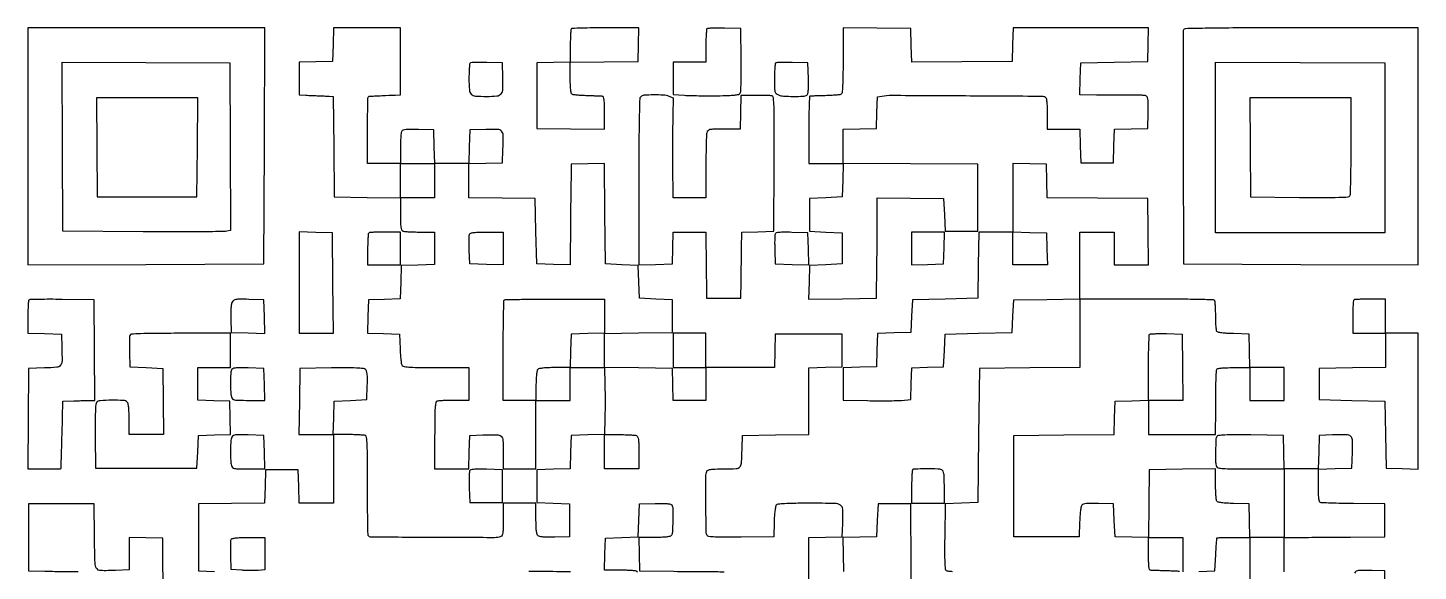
# Model space of a CAD drawing. Extents: x 179 to 1071, y 112 to 1107.
# Drawn here: x 179 to 1071, y 758 to 1107 of the extents above; entities that cross this region are included whole.
import ezdxf

# ---------------------------------------------------------------- set-up
doc = ezdxf.new("R2010")
doc.units = 0

msp = doc.modelspace()

# ---------------------------------------------------------------- linework, layer by layer
for points in [[(179, 1030.993714), (179, 954.987428), (254.75, 955.243714), (330.5, 955.5), (330.756286, 1031.25), (331.012572, 1107), (255.006286, 1107), (179, 1107)], [(223.235953, 1030.25), (223.5, 998.5), (255.5, 998.5), (287.5, 998.5), (287.764047, 1030.25), (288.028094, 1062), (255.5, 1062), (222.971906, 1062)], [(440, 1009), (440, 998), (429, 998), (418, 998), (418, 1009), (418, 1020), (429, 1020), (440, 1020)], [(353, 943.533832), (353, 911), (364.013853, 911), (375.027706, 911), (374.763853, 943.25), (374.5, 975.5), (363.75, 975.783832), (353, 976.067663)], [(746, 965.465017), (746, 954.930034), (756.25, 955.215017), (766.5, 955.5), (766.784983, 965.75), (767.069966, 976), (756.534983, 976), (746, 976)], [(832.784983, 965.25), (833.069966, 955), (822.034983, 955), (811, 955), (811, 965.533832), (811, 976.067663), (821.75, 975.783832), (832.5, 975.5)]]:
    msp.add_lwpolyline(points, close=True)
for points in [[(680, 747.466168), (680, 779.932337), (690.75, 780.216168), (701.5, 780.5), (701.795054, 789, 0.016492), (701.810779, 798.159238, 0.252978), (700.274756, 800.800004, 0.13412), (696.707006, 801.832744, 0.003779), (680.590235, 801.954545, 0.002961), (670.5381, 801.895021, 0.011959), (664.410025, 801.675786, 0.012818), (660.361001, 801.329512, 0.194167), (659.143701, 800.673149, 0.132048), (658.711495, 799.731114, 0.010514), (658.307406, 796.993436, 0.013664), (657.978769, 793.657339, 0.010041), (657.790118, 789.945876), (657.5, 780.5), (636.571891, 780.22917, -0.002701), (626.071549, 780.150006, -0.012029), (619.908791, 780.285113, -0.012869), (615.904588, 780.572759, -0.230932), (614.837204, 781.22917, -0.139679), (614.175658, 783.462569, -0.001205), (614.031484, 801.484721, -0.001718), (613.993519, 819.119014, -0.091535), (614.606989, 822.418213, -0.205067), (615.397773, 823.232211, -0.063152), (617.083331, 823.697253, -0.03041), (620.032106, 823.940378, -0.005366), (625.587937, 824, 0.011811), (633.49117, 824.186713, 0.20073), (635.792983, 825.280037, 0.169127), (636.830946, 827.76211, 0.007876), (637.24922, 837), (637.5, 845.5), (658.75, 845.769888), (680, 846.039775), (680, 867.486056), (680, 888.932337), (690.75, 889.216168), (701.5, 889.5), (701.5, 900), (701.5, 910.5), (680, 910.5), (658.5, 910.5), (658.216168, 899.75), (657.932337, 889), (635.966168, 889), (614, 889), (614, 900), (614, 911), (603.5, 911), (593, 911), (593, 900), (593, 889), (603.5, 889), (614, 889), (614, 878.5), (614, 868), (603.534983, 868), (593.069966, 868), (592.784983, 878.25), (592.5, 888.5), (570.75, 888.769502), (549, 889.039005), (549, 900), (549, 910.960995), (570.75, 911.230498), (592.5, 911.5), (592.5, 922), (592.5, 932.5), (582, 933), (571.5, 933.5), (571, 944), (570.5, 954.5), (560, 955), (549.5, 955.5), (549.236102, 987.783691), (548.972205, 1020.067381), (538.236102, 1019.783691), (527.5, 1019.5), (527.277664, 998, 0.000341), (527.190515, 988.977723, 0.000308), (527.112513, 979.647874, 0.000309), (527.052962, 971.291805, 0.000986), (527.027664, 965.716168), (527, 954.932337), (516.25, 955.216168), (505.5, 955.5), (505, 976.5), (504.5, 997.5), (483.25, 997.769888), (462, 998.039775), (462, 1008.986056), (462, 1019.932337), (472.75, 1020.216168), (483.5, 1020.5), (483.795054, 1029, 0.009619), (483.934656, 1038.028591, 0.179386), (482.951391, 1040.650621, 0.210395), (480.5543, 1041.785832, 0.013848), (472.722245, 1041.784677), (462.5, 1041.5), (462.216168, 1030.75), (461.932337, 1020), (451, 1020), (440.067663, 1020), (439.783832, 1030.75), (439.5, 1041.5), (429.582645, 1041.788231, 0.006827), (424.804805, 1041.861823, 0.023663), (421.717063, 1041.721018, 0.033714), (419.705135, 1041.395734, 0.19692), (418.847958, 1040.788231, 0.115445), (418.524351, 1039.860149, 0.007585), (418.266219, 1037.014355, 0.010675), (418.080714, 1033.578609, 0.007755), (418.015313, 1029.75), (418, 1020), (407.5, 1020), (397, 1020), (396.914061, 1030.25, -0.003215), (396.892618, 1041.220025, -0.003442), (397.014414, 1051.942431, -0.000556), (397.211909, 1062.145779, -0.193599), (397.508682, 1062.842015, -0.180906), (398.003845, 1063.067585, -0.002394), (401.430969, 1063.289724, -0.004487), (406.367486, 1063.541536, -0.001017), (414.75, 1063.876679), (418, 1064), (418, 1085.5), (418, 1107), (396.533832, 1107), (375.067663, 1107), (374.783832, 1096.25), (374.5, 1085.5), (363.75, 1085.216168), (353, 1084.932337), (353, 1074.466168), (353, 1064), (357.25, 1063.788296, 0.001158), (359.167431, 1063.697233, 0.000711), (361.426562, 1063.598404, 0.000713), (363.661971, 1063.50699, 0.001274), (365.5, 1063.439142, -0.001196), (367.231676, 1063.37549, -0.00091), (369.128743, 1063.297757, -0.00092), (370.907316, 1063.218359, -0.002156), (372.236147, 1063.150846), (374.972294, 1063), (375.236147, 1030.75), (375.5, 998.5), (396.75, 998.230112), (418, 997.960225), (418, 987.587101, 0.005366), (418.059624, 982.031766, 0.030412), (418.302751, 979.083197, 0.063156), (418.767796, 977.397746, 0.20506), (419.581787, 976.606989, 0.07203), (420.638111, 976.367894, 0.005915), (423.465525, 976.178303, 0.007831), (426.859224, 976.044305, 0.005951), (430.581787, 976), (440, 976), (440, 965.533832), (440, 955.067663), (429.25, 954.783832), (418.5, 954.5), (418.216519, 943.784613), (417.933039, 933.069227), (407.716519, 932.784613), (397.5, 932.5), (397.216527, 921.785353), (396.933054, 911.070705), (407.216527, 910.785353), (417.5, 910.5), (417.790118, 901.054124, 0.010217), (417.980158, 897.34104, 0.013854), (418.312947, 893.999888, 0.010763), (418.722996, 891.259099, 0.131421), (419.162563, 890.304124, 0.193639), (420.41079, 889.629444, 0.013418), (424.473391, 889.278577, 0.01201), (430.697756, 889.058783, 0.002819), (441.122445, 889), (462, 889), (462, 878.5), (462, 868), (452.581787, 868, 0.005951), (448.859224, 867.955695, 0.007831), (445.465525, 867.821697, 0.005915), (442.638111, 867.632106, 0.07203), (441.581787, 867.393011, 0.258697), (440.696146, 866.337463, 0.030015), (440.275578, 863.164693, 0.015901), (440.049566, 857.514173, 0.002045), (440, 845.393011), (440, 824), (450.966168, 824), (461.932337, 824), (462.216168, 834.75), (462.5, 845.5), (471, 845.795054, -0.009927), (479.965089, 845.928151, -0.179688), (482.602972, 844.933469, -0.203196), (483.788355, 842.50249, -0.01319), (484, 834.480948), (484, 824), (494.5, 824), (505, 824), (505, 846), (505, 868), (516, 868), (527, 868), (527, 878.5), (527, 889), (537.937616, 889), (548.875232, 889), (549.187616, 878.099893, -0.004483), (549.284851, 873.160814, -0.002695), (549.316093, 867.297722, -0.002698), (549.284275, 861.466304, -0.004706), (549.186317, 856.633079), (548.872635, 846.066371), (538.186317, 845.783186), (527.5, 845.5), (527.216508, 834.783492), (526.933016, 824.066984), (516.216508, 823.783492), (505.5, 823.5), (505.5, 813), (505.5, 802.5), (516, 802), (526.5, 801.5), (526.5, 791), (526.5, 780.5), (517.149285, 780.211141, -0.009044), (513.042317, 780.15859, -0.018924), (509.849829, 780.296386, -0.020746), (507.486141, 780.587315, -0.132968), (506.399285, 781.083586, -0.154085), (505.728754, 782.124417, -0.035127), (505.314808, 784.205854, -0.024181), (505.070162, 787.346734, -0.007345), (505, 792.122445), (505, 802), (494.5, 802), (484, 802), (484, 791.606989, -0.005351), (483.940414, 786.039857, -0.030363), (483.69735, 783.086379, -0.063068), (483.23239, 781.398405, -0.205218), (482.418213, 780.606989, -0.092445), (478.393918, 779.866198, -0.000512), (439.184526, 779.997468, -0.000221), (398.916096, 780.191334, -0.258531), (397.513485, 780.978181, -0.134033), (397.267728, 781.810538, -0.000626), (397.091656, 790.90029, -0.002867), (396.963321, 801.264707, -0.001801), (396.926413, 813.381958, 0.001314), (396.889202, 831.336259, 0.01081), (396.67398, 839.511538, 0.016082), (396.2949, 844.23399, 0.280025), (395.390158, 845.403777, 0.072446), (394.348005, 845.638759, 0.005753), (391.516296, 845.824859, 0.007704), (388.117891, 845.95649, 0.005827), (384.384381, 846), (374.932337, 846), (375.216168, 856.75), (375.5, 867.5), (386, 868), (396.5, 868.5), (396.785515, 877.59808, 0.007553), (396.85911, 882.122137, 0.02764), (396.70409, 884.984456, 0.044155), (396.331538, 886.844997, 0.14914), (395.657635, 887.869175, 0.154329), (394.270699, 888.433587, 0.009717), (389.815433, 888.704841, 0.010411), (383.435202, 888.836001, 0.00326), (373.87212, 888.771094), (353.5, 888.5), (353.230112, 867.25), (352.960225, 846), (363.980112, 846), (375, 846), (375, 824), (375, 802), (364.033832, 802), (353.067663, 802), (352.783832, 812.75), (352.5, 823.5), (342, 823.5), (331.5, 823.5), (331.216369, 812.76979), (330.932738, 802.03958), (309.716369, 801.76979), (288.5, 801.5), (288.5, 780), (288.5, 758.5), (298.75, 758.215017, -0.006789)], [(985, 758), (985, 780), (995.25, 780.059069, 0.000386), (1000.634637, 780.094255, 0.000111), (1008.951563, 780.156873, 0.000112), (1018.325425, 780.23164, 0.00012), (1027.5, 780.309069), (1049.5, 780.5), (1049.5, 791), (1049.5, 801.5), (1029.5, 801.741775, -0.002154), (1021.744698, 801.868946, -0.003275), (1015.007812, 802.052601, -0.001222), (1009.218176, 802.262557, -0.081616), (1008.25, 802.460391, -0.250599), (1007.653024, 803.147556, -0.027703), (1007.291125, 805.271053, -0.021785), (1007.064785, 808.506133, -0.006572), (1007, 813.434783), (1007, 823.932337), (1017.75, 824.216168), (1028.5, 824.5), (1028.784677, 834.722245, 0.013848), (1028.785832, 842.5543, 0.210395), (1027.650621, 844.951391, 0.179386), (1025.028591, 845.934656, 0.009619), (1016, 845.795054), (1007.5, 845.5), (1007.216168, 834.75), (1006.932337, 824), (996, 824), (985.067663, 824), (984.783832, 834.75), (984.5, 845.5), (963.571891, 845.77083, 0.002701), (953.071549, 845.849994, 0.012029), (946.908791, 845.714887, 0.012869), (942.904588, 845.427241, 0.230932), (941.837204, 844.77083, 0.133033), (941.210582, 842.75244, 0.006128), (941.034525, 835.4947, 0.007895), (941.061535, 828.372873, 0.086924), (941.606989, 825.581787, 0.258697), (942.662537, 824.696146, 0.030015), (945.835307, 824.275578, 0.015901), (951.485827, 824.049566, 0.002045), (963.606989, 824), (985, 824), (985, 802), (985, 780), (974.033832, 780), (963.067663, 780), (962.783832, 790.75), (962.5, 801.5), (952.535034, 801.788805, -0.00836), (948.199826, 801.987032, -0.019108), (944.944063, 802.315749, -0.01918), (942.589, 802.737468, -0.199883), (941.800347, 803.288805, -0.117199), (941.495103, 804.171934, -0.006973), (941.252233, 807.005354, -0.010181), (941.077211, 810.420746, -0.007317), (941.015313, 814.240059), (941, 823.980117), (919.75, 823.740059), (898.5, 823.5), (898.230404, 801.716367), (897.960808, 779.932734), (887.230404, 780.216367), (876.5, 780.5), (876, 791), (875.5, 801.5), (865.900987, 801.784391, 0.007277), (861.237553, 801.854647, 0.02466), (858.198281, 801.706214, 0.036405), (856.194197, 801.360369, 0.159945), (855.191104, 800.730267, 0.130478), (854.740409, 799.755874, 0.01114), (854.321331, 797.010214, 0.01414), (853.98226, 793.661415, 0.010482), (853.790118, 789.945876), (853.5, 780.5), (832.5, 780.5), (811.5, 780.5), (811.5, 813), (811.5, 845.5), (843.716308, 845.763809), (875.932617, 846.027617), (876.216308, 856.763809), (876.5, 867.5), (887.25, 867.783832), (898, 868.067663), (898, 857.033832), (898, 846), (919.5, 846), (941, 846), (941.053493, 852.75, 0.000264), (941.079324, 856.242348, 0.000082), (941.114454, 861.482813, 0.000082), (941.151765, 867.336406, 0.000091), (941.185902, 873, -0.003222), (941.250585, 878.263366, -0.004694), (941.381044, 882.901562, -0.002404), (941.547187, 886.825504, -0.079097), (941.739398, 887.75, -0.250388), (942.422923, 888.346188, -0.02802), (944.52683, 888.708516, -0.021975), (947.7318, 888.935081, -0.006658), (952.606989, 889), (963, 889), (963, 878.5), (963, 868), (974, 868), (985, 868), (985, 878.5), (985, 889), (974.033832, 889), (963.067663, 889), (962.783832, 899.75), (962.5, 910.5), (952.535034, 910.788805, -0.008637), (948.320441, 910.983854, -0.01784), (945.039159, 911.310414, -0.016013), (942.594063, 911.722317, -0.207479), (941.852694, 912.238346, -0.112724), (941.567333, 913.073983, -0.007225), (941.333723, 915.659086, -0.010278), (941.161682, 918.777185, -0.007456), (941.09336, 922.253449, 0.006092), (941.034783, 925.714462, 0.008687), (940.891966, 928.78476, 0.00535), (940.700605, 931.346644, 0.117617), (940.466683, 932.053907, 0.253349), (939.732273, 932.475345, 0.000744), (928.290544, 932.741088, 0.00368), (914.581003, 932.938147, 0.001753), (896.940983, 933), (854, 933), (854, 954.5), (854, 976), (865, 976), (876, 976), (876, 965.5), (876, 955), (887.019888, 955), (898.039775, 955), (897.769888, 976.25), (897.5, 997.5), (865.283692, 997.763809), (833.067383, 998.027617), (832.783692, 1008.763809), (832.5, 1019.5), (821.75, 1019.783832), (811, 1020.067663), (811, 998.033832), (811, 976), (800.019888, 976), (789.039775, 976), (788.769888, 954.75), (788.5, 933.5), (767.5, 933), (746.5, 932.5), (746, 922), (745.5, 911.5), (734.783492, 911.216508), (724.066984, 910.933016), (723.783492, 900.216508), (723.5, 889.5), (712.75, 889.216168), (702, 888.932337), (702, 878.513915), (702, 868.095493), (717.75, 867.797747, 0.003481), (724.219922, 867.720484, 0.00357), (730.635938, 867.734338, 0.003459), (736.202399, 867.82461, 0.015003), (739.5, 868), (745.5, 868.5), (745.784601, 878.715399), (746.069202, 888.930798), (756.284601, 889.215399), (766.5, 889.5), (767, 900), (767.5, 910.5), (789, 911), (810.5, 911.5), (811, 922), (811.5, 932.5), (832.75, 932.769888), (854, 933.039775), (854, 911.033741), (854, 889.027706), (821.75, 888.763853), (789.5, 888.5), (789, 845.5), (788.5, 802.5), (778, 802), (767.5, 801.5), (767.22917, 780.571891, 0.002701), (767.150006, 770.071549, 0.012029), (767.285113, 763.908791, 0.012869), (767.572759, 759.904588, 0.230932), (768.22917, 758.837204, 0.115844), (769.147219, 758.517741, 0.007444), (771.990756, 758.26306, 0.010563)], [(265.760648, 736.216276), (265.5, 779.5), (254.75, 779.783832), (244, 780.067663), (244, 769.604801), (244, 759.141938), (235.25, 758.820969, -0.013519), (225.643553, 758.728454, -0.253553), (223.100699, 760.164353, -0.134549), (222.087575, 763.527189, -0.0031), (221.769693, 780.31697), (221.5, 801.5), (200.5, 801.5), (179.5, 801.5), (179.5, 780), (179.5, 758.5), (190, 758.350303, 0.000392), (194.794771, 758.285703, 0.000226), (200.563499, 758.215115, 0.000226), (206.352763, 758.149517, 0.00038), (211.216168, 758.100303)], [(570.232211, 757.602227, 0.205067), (569.418213, 758.393011, 0.072102), (568.361085, 758.632129, 0.005887), (565.524199, 758.821697, 0.007809), (562.119197, 758.955696, 0.005929), (558.383229, 759), (548.930034, 759), (549.215017, 769.25), (549.5, 779.5), (560, 780), (570.5, 780.5), (571, 791), (571.5, 801.5), (581.417355, 801.788231, -0.007194), (586.015758, 801.855685, -0.021557), (589.155086, 801.721156, -0.026648), (591.279383, 801.423489, -0.209152), (592.080575, 800.869627, -0.135666), (592.767268, 798.516085, -0.007853), (592.755892, 790.941086, -0.007193), (592.514956, 783.317497, -0.156969), (591.742933, 781.25, -0.174409), (590.821579, 780.67661, -0.024292), (588.56744, 780.306446, -0.020655), (585.343606, 780.071061, -0.007895), (580.843724, 780), (570.932337, 780), (571.216168, 769.25), (571.5, 758.5), (593.5, 758.297607, 0.000187), (602.674575, 758.216632, 0.000175), (612.048437, 758.140683, 0.000174), (620.365365, 758.079107, 0.000603), (625.75, 758.047607)], [(745.829346, 744.623377, 0.001252), (745.766068, 760.5), (745.5, 801.5), (735, 801.5), (724.5, 801.5), (724, 791), (723.5, 780.5), (712.730592, 780.215971), (701.961185, 779.931943), (702.230592, 758.215971)], [(917.907385, 758.230969, 0.00115), (915.370312, 758.349557, 0.00172), (912.346926, 758.473486, 0.00127), (909, 758.590631, -0.000285), (905.653068, 758.70117, -0.000386), (902.629688, 758.805082, -0.000257), (900.091207, 758.895592, -0.004297), (899.25, 758.933259, -0.326741), (898.642387, 759.42961, -0.034134), (898.281351, 761.348326, -0.023435), (898.060574, 764.457615, -0.006006), (898, 769.5), (898, 780), (909, 780), (920, 780), (920, 768.965017), (920, 757.930034)], [(930.25, 758.215017), (940.5, 758.5), (941.127464, 769, -0.000955), (941.376842, 773.043335, -0.001536), (941.606605, 776.489062, -0.000246), (941.821002, 779.540448, -0.096572), (941.877464, 779.75, -0.27922), (942.036543, 779.852075, -0.000598), (945.04838, 779.926563, -0.003653), (948.465416, 779.982008, -0.00223), (952.5, 780), (963, 780), (963, 758.606989, 0.002045), (963.049566, 746.485827, 0.015901)], [(500.335716, 758.286272, -0.001733), (508.727307, 758.313899, -0.001733), (518.115478, 758.279723, -0.001902), (527.216874, 758.180415)], [(1050, 737), (1049.5, 758.5), (1041.503355, 758.796504, 0.01904), (1032.780464, 758.787652, 0.257531), (1030.146434, 757.197264, 0.124846)]]:
    msp.add_lwpolyline(points, format="xyb")
for points in [[(527.666667, 1106.333333, 0.178489), (527.399823, 1105.754766, 0.004541), (527.195833, 1102.837021, 0.009138), (527.048278, 1099.362473, 0.006042), (527, 1095.367165), (527, 1085.067663), (516.25, 1084.783832), (505.5, 1084.5), (505.5, 1063.5), (505.5, 1042.5), (527.25, 1042.230498), (549, 1041.960995), (549, 1052.480498, 0.005992), (548.939446, 1057.532977, 0.023395), (548.718704, 1060.647774, 0.034051), (548.357758, 1062.570065, 0.326866), (547.75, 1063.066863, 0.004035), (546.906753, 1063.105147, 0.000236), (544.335883, 1063.199874, 0.000357), (541.274643, 1063.309035, 0.000263), (537.882795, 1063.425774, -0.007111), (534.499435, 1063.588642, -0.009772), (531.464135, 1063.83769, -0.006859), (528.947153, 1064.128751, -0.106583), (528.132795, 1064.417928, -0.213642), (527.632652, 1065.154874, -0.017267), (527.296185, 1067.529093, -0.018334), (527.070277, 1070.770385, -0.00823), (527, 1075.039515), (527, 1084.960995), (548.75, 1085.230498), (570.5, 1085.5), (570.783832, 1096.25), (571.067663, 1107), (549.700498, 1107, 0.002919), (541.461563, 1106.951908, 0.004643), (534.414105, 1106.804167, 0.001218), (528.288746, 1106.6039, 0.189801)], [(614.698485, 1106.365152, 0.177484), (614.419191, 1105.762678, 0.004887), (614.20518, 1102.83643, 0.0095), (614.050598, 1099.343831, 0.006308), (614, 1095.333333), (614, 1085), (603.5, 1085), (593, 1085), (593, 1074.612847), (593, 1064.225693), (600.25, 1063.757107, 0.009493), (603.963932, 1063.587791, 0.003123), (609.432078, 1063.476626, 0.003109), (615.501754, 1063.4289, 0.003517), (621.327285, 1063.460293, 0.004377), (628.354375, 1063.609122, 0.019605), (632.461074, 1063.893491, 0.029797), (635.01428, 1064.326288, 0.200039), (636.037216, 1065.060216, 0.128389), (636.385442, 1066.193184, 0.002859), (636.598917, 1071.945556, 0.006283), (636.726437, 1078.724209, 0.004184), (636.709931, 1086.494183), (636.5, 1106.5), (625.948485, 1106.781818, 0.00634), (621.854298, 1106.839236, 0.009591), (618.291298, 1106.775673, 0.004864), (615.303205, 1106.635883, 0.184275)], [(702, 1086.078519, -0.003155), (701.938994, 1076.411919, -0.010001), (701.727976, 1069.946028, -0.007102), (701.418904, 1065.328119, -0.238417), (700.858761, 1064.412709, -0.109854), (700.030364, 1064.124565, -0.006534), (697.377062, 1063.85072, -0.009577), (694.181123, 1063.624631, -0.006903), (690.608761, 1063.49001, 0.00121), (687.064015, 1063.39683, 0.00179), (683.955386, 1063.296446, 0.000799), (681.302625, 1063.197031, 0.035199), (680.75, 1063.136318, 0.351377), (680.444798, 1062.784949, 0.001187), (680.220312, 1056.724418, 0.005395), (680.053945, 1049.753403, 0.003268), (680, 1041.5), (680, 1020), (691.033832, 1020), (702.067663, 1020), (701.783832, 1009.25), (701.5, 998.5), (691, 998), (680.5, 997.5), (680.5, 987), (680.5, 976.5), (691, 976), (701.5, 975.5), (701.5, 965.5), (701.5, 955.5), (691, 955), (680.5, 954.5), (680.215969, 943.730403), (679.931939, 932.960806), (701.715969, 933.230403), (723.5, 933.5), (723.722336, 955, 0.00034), (723.809485, 964.021256, 0.000308), (723.887487, 973.34803, 0.000308), (723.947041, 981.699922, 0.000986), (723.972336, 987.269888), (724, 998.039775), (745.25, 997.769888), (766.5, 997.5), (767, 987), (767.5, 976.5), (778, 976.5), (788.5, 976.5), (788.5, 998), (788.5, 1019.5), (745.25, 1019.760623), (702, 1020.021245), (702, 1030.976791), (702, 1041.932337), (712.75, 1042.216168), (723.5, 1042.5), (723.783677, 1052.631735), (724.067355, 1062.763471), (726.783677, 1063.219093, -0.04259), (733.164463, 1063.73745, -0.000395), (780.513694, 1063.507325, -0.000132), (829.742466, 1063.21609, -0.137709), (831.796662, 1062.62567, -0.206768), (832.346504, 1061.838013, -0.022377), (832.701035, 1059.596934, -0.020257), (832.930621, 1056.39775, -0.007783), (833, 1051.940983), (833, 1042), (843.466168, 1042), (853.932337, 1042), (854.216168, 1031.25), (854.5, 1020.5), (865, 1020.5), (875.5, 1020.5), (875.783492, 1031.216508), (876.066984, 1041.933016), (886.783492, 1042.216508), (897.5, 1042.5), (897.788231, 1052.417355, 0.006901), (897.860953, 1057.184846, 0.023465), (897.719725, 1060.288543, 0.033163), (897.394062, 1062.323404, 0.189496), (896.788231, 1063.209802, 0.126303), (895.849221, 1063.547702, 0.008225), (892.940918, 1063.774123, 0.011547), (889.424427, 1063.908361, 0.008337), (885.5, 1063.902044, -0.002614), (880.894014, 1063.841908, -0.001446), (875.269411, 1063.814151, -0.001442), (869.570279, 1063.818949, -0.002323), (864.715017, 1063.859598), (853.930034, 1064), (854.215017, 1074.25), (854.5, 1084.5), (876, 1085), (897.5, 1085.5), (897.783832, 1096.25), (898.067663, 1107), (854.567663, 1107), (811.067663, 1107), (810.783832, 1096.25), (810.5, 1085.5), (778.283972, 1085.236192), (746.067944, 1084.972383), (745.783972, 1095.736192), (745.5, 1106.5), (723.75, 1106.769502), (702, 1107.039005)], [(920.460009, 1105.75, 0.090591), (920.266358, 1104.709509, 0.000109), (920.198937, 1082.982812, 0.000984), (920.176611, 1058.652573, 0.000605), (920.241394, 1030), (920.5, 955.5), (995.75, 955.243674), (1071, 954.987348), (1071, 1030.993674), (1071, 1107), (995.968615, 1107, 0.000668), (957.448289, 1106.948566, 0.003471), (936.19131, 1106.744245, 0.001205), (921.475143, 1106.465155, 0.305157)], [(308.758677, 1030.77123), (309.017354, 977.04246), (306.758677, 976.494347, -0.057902), (304.987826, 976.276519, -0.000418), (290.035361, 976.188577, -0.001589), (272.903102, 976.156579, -0.001017), (253, 976.223117), (201.5, 976.5), (201.241383, 1030.758691), (200.982767, 1085.017383), (254.741383, 1084.758691), (308.5, 1084.5)], [(462.699448, 1084.366114, 0.174796), (462.420494, 1083.772505, 0.00584), (462.205463, 1081.140798, 0.010447), (462.050709, 1077.982204, 0.007016), (462, 1074.368517, 0.018444), (462.263437, 1067.229577, 0.178378), (463.498048, 1064.514755, 0.180655), (466.191192, 1063.268229, 0.019011), (473.243129, 1063, 0.023041), (479.942858, 1063.308902, 0.191867), (482.598166, 1064.661969, 0.1717), (483.75483, 1067.555267, 0.017717), (483.790619, 1075.016285), (483.5, 1084.5), (473.449448, 1084.782781, 0.006672), (469.547259, 1084.840477, 0.010046), (466.145783, 1084.777033, 0.005301), (463.300668, 1084.636532, 0.183378)], [(658.699448, 1084.366114, 0.174967), (658.42045, 1083.771901, 0.005778), (658.205463, 1081.123192, 0.010388), (658.050706, 1077.945247, 0.006971), (658, 1074.308582, 0.004394), (658.052799, 1068.300681, 0.056495), (658.34458, 1066.076598, 0.153636), (659.085544, 1064.863171, 0.088828), (660.5651, 1063.975249, 0.075385), (663.881921, 1063.258453, 0.013842), (670.162709, 1063.040622, 0.010933), (676.491382, 1063.134794, 0.132932), (678.788231, 1063.847958, 0.19692), (679.395734, 1064.705135, 0.033714), (679.721018, 1066.717063, 0.023663), (679.861823, 1069.804805, 0.006827), (679.788231, 1074.582645), (679.5, 1084.5), (669.449448, 1084.782781, 0.006672), (665.547259, 1084.840477, 0.010046), (662.145783, 1084.777033, 0.005301), (659.300668, 1084.636532, 0.183378)], [(1049.5, 1030), (1049.5, 975.5), (995.211905, 975.5), (940.92381, 975.5), (940.942857, 1025.75, -0.000032), (940.951538, 1045.331386, -0.000047), (940.961905, 1062.563467, -0.000022), (940.972765, 1077.239555, -0.00086), (940.980952, 1080.508612), (941, 1085.017225), (995.25, 1084.758612), (1049.5, 1084.5)], [(572.2, 1062.8, 0.190928), (571.552954, 1061.303434, 0.002192), (571.26125, 1050.250035, 0.004449), (571.055193, 1034.524349, 0.001051), (571, 1008.266168), (571, 954.932337), (581.75, 955.216168), (592.5, 955.5), (592.784983, 965.75), (593.069966, 976), (603.534983, 976), (614, 976), (614.074274, 965.25, 0.00076), (614.115378, 960.373532, 0.000454), (614.178349, 954.573437, 0.000454), (614.251555, 948.797094, 0.000788), (614.324274, 944), (614.5, 933.5), (625.5, 933.5), (636.5, 933.5), (636.628498, 944.5, -0.000016), (636.686516, 949.453141, -0.00001), (636.754941, 955.269411, -0.00001), (636.822715, 961.01116, -0.000018), (636.878498, 965.715017), (637, 975.930034), (647.25, 976.215017), (657.5, 976.5), (657.76057, 1019.679258, 0.00076), (657.880992, 1046.349796, 0.009335), (657.72146, 1056.52768, 0.016926), (657.343477, 1062.062092, 0.309775), (656.26057, 1063.340376, 0.054065), (655.130171, 1063.521788, 0.005326), (652.373417, 1063.633362, 0.006678), (649.075251, 1063.687598, 0.005247), (645.5, 1063.661118), (636.5, 1063.5), (636.216168, 1052.75), (635.932337, 1042), (625.5828, 1042, 0.003808), (619.078006, 1041.950457, 0.04688), (616.614743, 1041.681084, 0.145131), (615.364818, 1041.013005, 0.133242), (614.630286, 1039.75, 0.056194), (614.38972, 1038.153588, 0.002319), (614.200423, 1032.359375, 0.004004), (614.062726, 1025.479974, 0.002828), (614.013655, 1017.75), (614, 998), (603.5, 998), (593, 998), (592.887922, 1019.25, -0.001079), (592.860123, 1028.173274, -0.000973), (592.869257, 1037.412414, -0.000974), (592.909692, 1045.695411, -0.003086), (592.98177, 1051.23907), (593.187698, 1061.978139), (590.528749, 1062.98907, 0.074567), (586.769517, 1063.807875, 0.018982), (580.515567, 1063.980803, 0.013959), (574.277562, 1063.742203, 0.181776)], [(963.235953, 1030.25), (963.5, 998.5), (994.93202, 998.235498, 0.001697), (1010.901959, 998.155315, 0.00816), (1019.995146, 998.288929, 0.006635), (1026.009704, 998.555446, 0.241447), (1027.166708, 999.235498, 0.134731), (1027.492293, 1000.296498, 0.001088), (1027.738089, 1009.161365, 0.003824), (1027.920853, 1019.372002, 0.002438), (1027.984687, 1031.25), (1028, 1062), (995.485953, 1062), (962.971906, 1062)], [(397.666667, 975.333333, 0.177413), (397.400114, 974.758552, 0.004912), (397.195833, 971.973958, 0.009526), (397.048294, 968.649913, 0.006327), (397, 964.833333), (397, 955), (407.5, 955), (418, 955), (418, 965.5), (418, 976), (408.166667, 976, 0.006327), (404.350087, 975.951706, 0.009526), (401.026042, 975.804167, 0.004912), (398.241448, 975.599886, 0.177413)], [(484, 965.466168), (484, 954.932337), (473.25, 955.216168), (462.5, 955.5), (462.208575, 964.420857, -0.005737), (462.13413, 967.934715, -0.007759), (462.152581, 971.111648, -0.005495), (462.238236, 973.761419, -0.080952), (462.42719, 974.670857, -0.240491), (463.150677, 975.321414, -0.035152), (465.151337, 975.70634, -0.023783), (468.333082, 975.936605, -0.006172), (473.468615, 976), (484, 976)], [(658.44069, 974.706038, 0.08044), (658.24673, 973.777249, 0.005694), (658.156546, 971.121982, 0.007919), (658.135127, 967.937236, 0.005886), (658.208575, 964.420857), (658.5, 955.5), (669.285361, 955.21581), (680.070721, 954.931619), (679.785361, 965.21581), (679.5, 975.5), (669.232115, 975.785181, 0.005806), (664.041094, 975.869045, 0.026058), (661.006728, 975.724611, 0.044386), (659.172066, 975.374845, 0.236067)], [(179.686388, 932.353055, 0.177818), (179.411839, 931.759809, 0.004771), (179.201626, 928.842815, 0.00938), (179.049716, 925.363848, 0.006219), (179, 921.367165), (179, 911.067663), (189.75, 910.783832), (200.5, 910.5), (200.795054, 902, -0.010012), (200.925177, 893.13313, -0.174565), (199.948742, 890.466432, -0.200378), (197.54295, 889.218122, -0.013827), (189.7397, 888.784869), (179.5, 888.5), (179.236147, 856.25), (178.972294, 824), (189.486147, 824, 0.002226), (193.531339, 824.018008, 0.003607), (196.97022, 824.073437, 0.000669), (199.994677, 824.148063, 0.221196), (200.199707, 824.25, 0.161135), (200.284872, 824.48009, 0.000127), (200.502398, 830.742188, 0.001379), (200.724348, 837.738752, 0.000841), (200.949707, 846), (201.5, 867.5), (208.5, 867.689517, -0.00035), (211.419366, 867.766508, -0.000328), (214.402507, 867.84113, -0.000327), (217.049549, 867.903875, -0.001129), (218.763853, 867.939517), (222.027706, 868), (221.763853, 900.25), (221.5, 932.5), (200.936388, 932.769721, 0.003162), (193.00418, 932.823589, 0.005018), (186.21171, 932.758585, 0.001402), (180.323998, 932.626628, 0.192368)], [(310.01538, 931.028739, 0.089721), (309.593321, 929.72211, 0.014763), (309.31694, 927.072896, 0.015383), (309.175108, 923.826587, 0.011481), (309.211167, 920.243181), (309.5, 911.5), (320.284178, 911.215822), (331.068357, 910.931643), (330.784178, 921.715822), (330.5, 932.5), (320.804214, 932.785558, 0.004805), (314.993862, 932.900817, 0.042938), (312.44983, 932.708127, 0.109092), (311.012545, 932.136149, 0.121424)], [(549, 922.033832), (549, 911.067663), (538.25, 910.783832), (527.5, 910.5), (527.216168, 899.75), (526.932337, 889), (517.166168, 889, 0.008739), (512.911233, 888.925628, 0.018512), (509.623182, 888.688563, 0.01939), (507.199046, 888.32772, 0.150842), (506.2, 887.8, 0.149044), (505.677271, 886.818776, 0.019949), (505.314516, 884.477016, 0.019071), (505.075482, 881.323492, 0.009379), (505, 877.3), (505, 868), (494.5, 868), (484, 868), (484, 899.833333, -0.00196), (484.048032, 912.085444, -0.003167), (484.195833, 922.511458, -0.00057), (484.394748, 931.697457, -0.192996), (484.666667, 932.333333, -0.192996), (485.302543, 932.605252, -0.00057), (494.488542, 932.804167, -0.003167), (504.914556, 932.951968, -0.00196), (517.166667, 933), (549, 933)], [(1029.666667, 932.333333, 0.178563), (1029.399803, 931.754503, 0.004516), (1029.195833, 928.827083, 0.009111), (1029.048276, 925.341612, 0.006022), (1029, 921.333333), (1029, 911), (1039.5, 911), (1050, 911), (1050, 900.019888), (1050, 889.039775), (1028.75, 888.769888), (1007.5, 888.5), (1007.5, 878.5), (1007.5, 868.5), (1028.5, 868), (1049.5, 867.5), (1050, 846), (1050.5, 824.5), (1060.75, 824.215017), (1071, 823.930034), (1071, 867.465017), (1071, 911), (1060.5, 911), (1050, 911), (1050, 922), (1050, 933), (1040.166667, 933, 0.006327), (1036.350087, 932.951706, 0.009526), (1033.026042, 932.804167, 0.004912), (1030.241448, 932.599886, 0.177413)], [(244.428774, 909.674983, 0.081654), (244.239658, 908.758353, 0.005045), (244.154817, 905.970602, 0.007376), (244.136178, 902.631743, 0.005394), (244.210159, 898.924983), (244.5, 889.5), (255, 889), (265.5, 888.5), (265.769888, 867.25), (266.039775, 846), (255.019888, 846), (244, 846), (244, 855.8, 0.008695), (243.925705, 860.071747, 0.018472), (243.688776, 863.369558, 0.019349), (243.328068, 865.799696, 0.150969), (242.8, 866.8, 0.186495), (240.31384, 867.90026, 0.014231), (232.84729, 868.045357, 0.013612), (225.364616, 867.773982, 0.206513), (223.10135, 866.62212, 0.155745), (222.558532, 865.27761, 0.008655), (222.29582, 860.705807, 0.010005), (222.166681, 854.276081, 0.003345), (222.228906, 844.87212), (222.5, 824.5), (255, 824.5), (287.5, 824.5), (288, 835), (288.5, 845.5), (298.783473, 845.785353), (309.066946, 846.070705), (308.783473, 856.785353), (308.5, 867.5), (298.25, 867.784983), (288, 868.069966), (288, 878.534983), (288, 889), (298.5, 889), (309, 889), (309, 900), (309, 911), (276.968615, 911, 0.001567), (260.246942, 910.947585, 0.008607), (251.225321, 910.73569, 0.007513), (245.423802, 910.412073, 0.29125)], [(919.769888, 889.25), (920.039775, 868), (909.019888, 868), (898, 868), (898, 888.833333, -0.00314), (898.050471, 896.869838, -0.004978), (898.205463, 903.752338, -0.001397), (898.41589, 909.716778, -0.189039), (898.699448, 910.366114, -0.183378), (899.300668, 910.636532, -0.005301), (902.145783, 910.777033, -0.010046), (905.547259, 910.840477, -0.006672), (909.449448, 910.782781), (919.5, 910.5)], [(309.619905, 887.451872, 0.083316), (309.128317, 885.02878, 0.008629), (309.031047, 879.188846, 0.010211), (309.153387, 873.370775, 0.055154), (309.630286, 870.25, 0.133852), (310.367106, 868.986545, 0.144833), (311.622511, 868.31846, 0.046611), (314.098922, 868.049391, 0.003769), (320.651614, 868), (331.069966, 868), (330.784983, 878.25), (330.5, 888.5), (320.369905, 888.783659, 0.005077), (314.789027, 888.883234, 0.032748), (311.976461, 888.720524, 0.074653), (310.405548, 888.281886, 0.198307)], [(309.639072, 843.783598, 0.054945), (309.167077, 840.701668, 0.010422), (309.04562, 835.012296, 0.010405), (309.16117, 829.323216, 0.055236), (309.630286, 826.25, 0.133842), (310.367068, 824.986552, 0.144838), (311.622381, 824.318468, 0.046615), (314.098572, 824.049393, 0.003769), (320.650463, 824), (331.067663, 824), (330.783832, 834.75), (330.5, 845.5), (320.375418, 845.783598, 0.003649), (313.903588, 845.917627, 0.049436), (311.551156, 845.716283, 0.157976), (310.35952, 845.069099, 0.125186)], [(569.418213, 845.393011, -0.205218), (570.23239, 844.601595, -0.063068), (570.69735, 842.913621, -0.030363), (570.940414, 839.960143, -0.005351), (571, 834.393011), (571, 824), (560, 824), (549, 824), (549, 835), (549, 846), (558.418213, 846, -0.005951), (562.140776, 845.955695, -0.007831), (565.534475, 845.821697, -0.005915), (568.361889, 845.632106, -0.07203)], [(462.442274, 822.710164, 0.081166), (462.248144, 821.773814, 0.005233), (462.158783, 818.980936, 0.007531), (462.137174, 815.634259, 0.005535), (462.210159, 811.924983), (462.5, 802.5), (473, 802.5), (483.5, 802.5), (483.5, 813), (483.5, 823.5), (473.232115, 823.785181, 0.005823), (468.049899, 823.868732, 0.025951), (465.012272, 823.724596, 0.043922), (463.172333, 823.376284, 0.236652)], [(746.666667, 823.333333, 0.178563), (746.399803, 822.754503, 0.004516), (746.195833, 819.827083, 0.009111), (746.048276, 816.341612, 0.006022), (746, 812.333333), (746, 802), (756.5, 802), (767, 802), (767, 812.393011, 0.005351), (766.940414, 817.960143, 0.030363), (766.69735, 820.913621, 0.063068), (766.23239, 822.601595, 0.205218), (765.418213, 823.393011, 0.086003), (762.787593, 823.912104, 0.006606), (755.549782, 823.984696, 0.00386), (748.00523, 823.902443, 0.194077)], [(331, 769.600694), (331, 759.201387), (326.75, 758.850694, -0.017056), (324.667723, 758.750207, -0.007), (321.839063, 758.749891, -0.006916), (318.799843, 758.834161, -0.008805), (316, 759), (309.5, 759.5), (309.208575, 768.420857, -0.005737), (309.13413, 771.934715, -0.007759), (309.152581, 775.111648, -0.005495), (309.238236, 777.761419, -0.080952), (309.42719, 778.670857, -0.240491), (310.150677, 779.321414, -0.035152), (312.151337, 779.70634, -0.023783), (315.333082, 779.936605, -0.006172), (320.468615, 780), (331, 780)]]:
    msp.add_lwpolyline(points, format="xyb", close=True)

doc.saveas('drawing.dxf')
